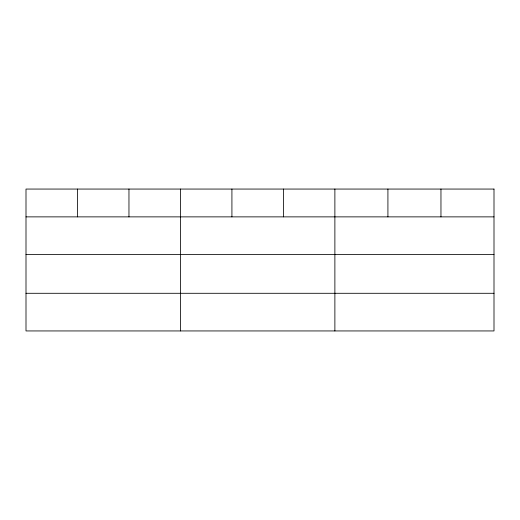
<?xml version="1.0" encoding="UTF-8"?>
<svg xmlns="http://www.w3.org/2000/svg" width="520" height="520" viewBox="0 0 520 520"><rect width="100%" height="100%" fill="white"/><g stroke="black" fill="none" stroke-linecap="round" stroke-linejoin="round"><path stroke-width="0.78" d="M26 216.873L494 216.873M26 254.514L494 254.514M26 293.293L494 293.293M440.96 189.059L440.96 216.873M387.92 189.059L387.92 216.873M334.88 189.059L334.88 330.941M283.4 189.059L283.4 216.873M231.92 189.059L231.92 216.873M180.44 189.059L180.44 330.941M128.96 189.059L128.96 216.873M77.48 189.059L77.48 216.873M494 189.059L26 189.059L26 330.941L494 330.941L494 189.059"/></g></svg>
